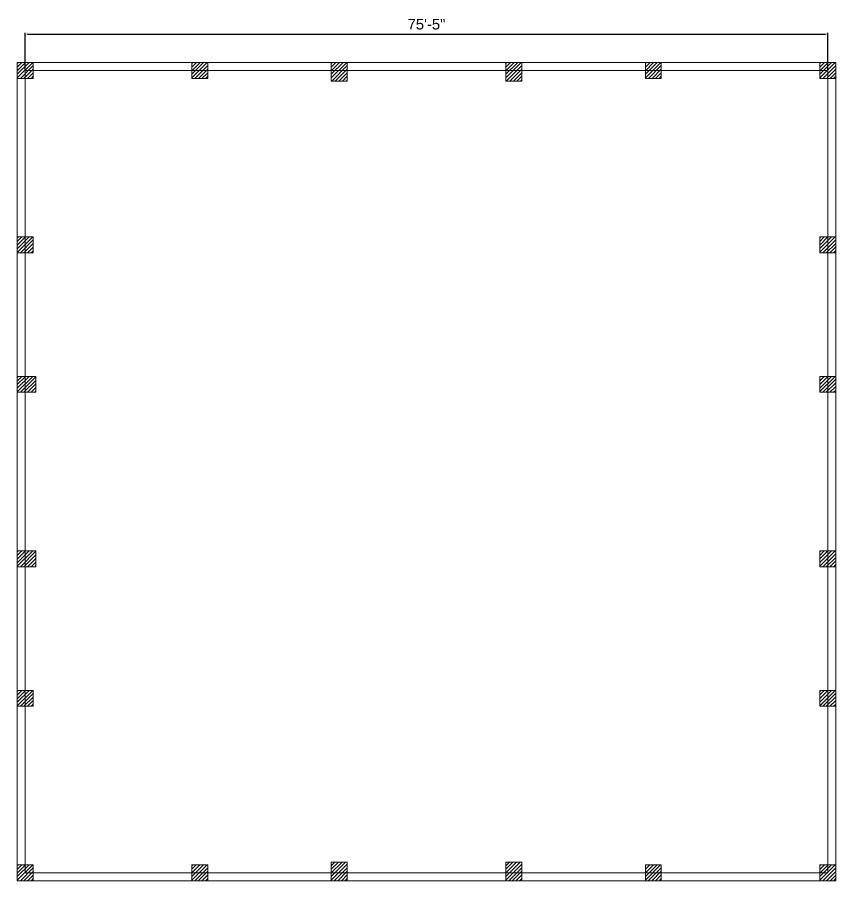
# Model space of a CAD drawing. Header units: feet. Extents: x 35006 to 48642, y 16494 to 18305.
# Drawn here: x 35006 to 35930, y 16971 to 17945 of the extents above; entities that cross this region are included whole.
import ezdxf

# ---------------------------------------------------------------- set-up
doc = ezdxf.new("R2010")
doc.units = ezdxf.units.FT
for name, color, linetype, lineweight in [('Column', 1, 'Continuous', 15), ('Dimension', 2, 'Continuous', 9), ('Hatch', 9, 'Continuous', 9), ('Wall', 3, 'Continuous', 13)]:
    doc.layers.add(name, color=color, linetype=linetype, lineweight=lineweight)
doc.styles.get("Standard").update_dxf_attribs({"font": 'arial.ttf'})
doc.dimstyles.new('ISO-25', dxfattribs={"dimtxt": 2.5, "dimasz": 2.5, "dimexe": 1.25, "dimexo": 0.625, "dimtad": 1, "dimdec": 0, "dimlunit": 3, "dimtxsty": 'Standard', "dimcen": 2.5, "dimadec": 0, "dimazin": 0, "dimtfac": 1, "dimtdec": 0, "dimtmove": 0, "dimatfit": 3, "dimfxl": 1, "dimarcsym": 0})
pattern_1 = [(45, (-7824.2754, 114.2738), (-2.02055763, 2.02055763), [])]
pattern_2 = [(45, (-7666.8834, 114.2738), (-2.02055763, 2.02055763), [])]
pattern_3 = [(45, (-7469.9634, 114.2738), (-2.02055763, 2.02055763), [])]
pattern_4 = [(45, (-7312.5234, 114.2738), (-2.02055763, 2.02055763), [])]
pattern_5 = [(45, (-8021.1234, -82.5742), (-2.02055763, 2.02055763), [])]
pattern_6 = [(45, (-8021.1234, -239.9662), (-2.02055763, 2.02055763), [])]
pattern_7 = [(45, (-8021.1234, -436.8862), (-2.02055763, 2.02055763), [])]
pattern_8 = [(45, (-8021.1234, -594.3262), (-2.02055763, 2.02055763), [])]

# ---------------------------------------------------------------- blocks, each defined once
blk = doc.blocks.new('*D122')
at = {"layer": 'Defpoints', "color": 0, "transparency": 16777216}
for p in [(35920.66, 17926.04), (35015.26, 17885.05), (35920.66, 17885.05)]:
    blk.add_point(p, dxfattribs=at)
at = {"layer": 'Dimension', "color": 0, "lineweight": -2, "transparency": 16777216}
for p, q in [((35015.26, 17885.68), (35015.26, 17927.29)), ((35017.76, 17926.04), (35918.16, 17926.04)), ((35920.66, 17885.68), (35920.66, 17927.29))]:
    blk.add_line(p, q, dxfattribs=at)
at = {"layer": 'Dimension', "color": 0, "transparency": 16777216}
for points in [[(35017.76, 17926.45), (35017.76, 17925.62), (35015.26, 17926.04)], [(35918.16, 17926.45), (35918.16, 17925.62), (35920.66, 17926.04)]]:
    blk.add_solid(points, dxfattribs=at)
at = {"layer": 'Dimension', "color": 0, "lineweight": 9, "transparency": 16777216, "insert": (35467.96, 17937.14), "char_height": 12, "attachment_point": 5}
blk.add_mtext('75\'-5"', dxfattribs=at)

msp = doc.modelspace()

# ---------------------------------------------------------------- hatches: boundary and pattern name
at = {"layer": 'Hatch', "lineweight": 9, "transparency": 33554641}
h = msp.add_hatch(dxfattribs=at)
h.set_pattern_fill('ANSI31', color=256, scale=0.9)
h.set_pattern_definition([(45, (-8021.1234, 114.2738), (-2.02055763, 2.02055763), [])])
h.paths.add_polyline_path([(35024.26, 17894.05), (35006.26, 17894.05), (35006.26, 17876.05), (35024.26, 17876.05)])
h = msp.add_hatch(dxfattribs=at)
h.set_pattern_fill('ANSI31', color=256, scale=0.9)
h.set_pattern_definition(pattern_1)
h.paths.add_polyline_path([(35221.11, 17894.05), (35203.11, 17894.05), (35203.11, 17876.05), (35221.11, 17876.05)])
h = msp.add_hatch(dxfattribs=at)
h.set_pattern_fill('ANSI31', color=256, scale=0.9)
h.set_pattern_definition(pattern_2)
h.paths.add_polyline_path([(35378.5, 17894.05), (35360.5, 17894.05), (35360.5, 17873.05), (35378.5, 17873.05)])
h = msp.add_hatch(dxfattribs=at)
h.set_pattern_fill('ANSI31', color=256, scale=0.9)
h.set_pattern_definition(pattern_3)
h.paths.add_polyline_path([(35575.42, 17894.05), (35557.42, 17894.05), (35557.42, 17873.05), (35575.42, 17873.05)])
h = msp.add_hatch(dxfattribs=at)
h.set_pattern_fill('ANSI31', color=256, scale=0.9)
h.set_pattern_definition(pattern_4)
h.paths.add_polyline_path([(35732.86, 17894.05), (35714.86, 17894.05), (35714.86, 17876.05), (35732.86, 17876.05)])
h = msp.add_hatch(dxfattribs=at)
h.set_pattern_fill('ANSI31', color=256, scale=0.9)
h.set_pattern_definition([(45, (-7115.7234, 114.2738), (-2.02055763, 2.02055763), [])])
h.paths.add_polyline_path([(35929.66, 17894.05), (35911.66, 17894.05), (35911.66, 17876.05), (35929.66, 17876.05)])
h = msp.add_hatch(dxfattribs=at)
h.set_pattern_fill('ANSI31', color=256, scale=0.9)
h.set_pattern_definition(pattern_5)
h.paths.add_polyline_path([(35024.26, 17697.2), (35006.26, 17697.2), (35006.26, 17679.2), (35024.26, 17679.2)])
h = msp.add_hatch(dxfattribs=at)
h.set_pattern_fill('ANSI31', color=256, scale=0.9)
h.set_pattern_definition(pattern_5)
h.paths.add_polyline_path([(35911.66, 17697.2), (35911.66, 17679.2), (35929.66, 17679.2), (35929.66, 17697.2)])
h = msp.add_hatch(dxfattribs=at)
h.set_pattern_fill('ANSI31', color=256, scale=0.9)
h.set_pattern_definition(pattern_6)
h.paths.add_polyline_path([(35006.26, 17539.81), (35006.26, 17521.81), (35027.26, 17521.81), (35027.26, 17539.81)])
h = msp.add_hatch(dxfattribs=at)
h.set_pattern_fill('ANSI31', color=256, scale=0.9)
h.set_pattern_definition(pattern_6)
h.paths.add_polyline_path([(35911.66, 17539.81), (35911.66, 17521.81), (35929.66, 17521.81), (35929.66, 17539.81)])
h = msp.add_hatch(dxfattribs=at)
h.set_pattern_fill('ANSI31', color=256, scale=0.9)
h.set_pattern_definition(pattern_7)
h.paths.add_polyline_path([(35006.26, 17342.89), (35006.26, 17324.89), (35027.26, 17324.89), (35027.26, 17342.89)])
h = msp.add_hatch(dxfattribs=at)
h.set_pattern_fill('ANSI31', color=256, scale=0.9)
h.set_pattern_definition(pattern_7)
h.paths.add_polyline_path([(35911.66, 17342.89), (35911.66, 17324.89), (35929.66, 17324.89), (35929.66, 17342.89)])
h = msp.add_hatch(dxfattribs=at)
h.set_pattern_fill('ANSI31', color=256, scale=0.9)
h.set_pattern_definition(pattern_8)
h.paths.add_polyline_path([(35024.26, 17185.45), (35006.26, 17185.45), (35006.26, 17167.45), (35024.26, 17167.45)])
h = msp.add_hatch(dxfattribs=at)
h.set_pattern_fill('ANSI31', color=256, scale=0.9)
h.set_pattern_definition(pattern_8)
h.paths.add_polyline_path([(35911.66, 17185.45), (35911.66, 17167.45), (35929.66, 17167.45), (35929.66, 17185.45)])
h = msp.add_hatch(dxfattribs=at)
h.set_pattern_fill('ANSI31', color=256, scale=0.9)
h.set_pattern_definition([(45, (-8021.1234, -791.1262), (-2.02055763, 2.02055763), [])])
h.paths.add_polyline_path([(35024.26, 16988.65), (35006.26, 16988.65), (35006.26, 16970.65), (35024.26, 16970.65)])
h = msp.add_hatch(dxfattribs=at)
h.set_pattern_fill('ANSI31', color=256, scale=0.9)
h.set_pattern_definition(pattern_1)
h.paths.add_polyline_path([(35221.11, 16970.65), (35221.11, 16988.65), (35203.11, 16988.65), (35203.11, 16970.65)])
h = msp.add_hatch(dxfattribs=at)
h.set_pattern_fill('ANSI31', color=256, scale=0.9)
h.set_pattern_definition(pattern_2)
h.paths.add_polyline_path([(35378.5, 16970.65), (35378.5, 16991.65), (35360.5, 16991.65), (35360.5, 16970.65)])
h = msp.add_hatch(dxfattribs=at)
h.set_pattern_fill('ANSI31', color=256, scale=0.9)
h.set_pattern_definition(pattern_3)
h.paths.add_polyline_path([(35575.42, 16970.65), (35575.42, 16991.65), (35557.42, 16991.65), (35557.42, 16970.65)])
h = msp.add_hatch(dxfattribs=at)
h.set_pattern_fill('ANSI31', color=256, scale=0.9)
h.set_pattern_definition(pattern_4)
h.paths.add_polyline_path([(35732.86, 16970.65), (35732.86, 16988.65), (35714.86, 16988.65), (35714.86, 16970.65)])
h = msp.add_hatch(dxfattribs=at)
h.set_pattern_fill('ANSI31', color=256, scale=0.9)
h.set_pattern_definition([(45, (-7115.7234, -791.1262), (-2.02055763, 2.02055763), [])])
h.paths.add_polyline_path([(35929.66, 16988.65), (35911.66, 16988.65), (35911.66, 16970.65), (35929.66, 16970.65)])

# ---------------------------------------------------------------- linework, layer by layer
at = {"layer": 'Column', "lineweight": 18}
for points in [[(35006.26, 17894.05), (35024.26, 17894.05), (35024.26, 17876.05), (35006.26, 17876.05)], [(35203.11, 17894.05), (35221.11, 17894.05), (35221.11, 17876.05), (35203.11, 17876.05)], [(35360.5, 17894.05), (35378.5, 17894.05), (35378.5, 17873.05), (35360.5, 17873.05)], [(35557.42, 17894.05), (35575.42, 17894.05), (35575.42, 17873.05), (35557.42, 17873.05)], [(35714.86, 17894.05), (35732.86, 17894.05), (35732.86, 17876.05), (35714.86, 17876.05)], [(35911.66, 17894.05), (35929.66, 17894.05), (35929.66, 17876.05), (35911.66, 17876.05)], [(35006.26, 17697.2), (35024.26, 17697.2), (35024.26, 17679.2), (35006.26, 17679.2)], [(35929.66, 17697.2), (35911.66, 17697.2), (35911.66, 17679.2), (35929.66, 17679.2)], [(35006.26, 17539.81), (35027.26, 17539.81), (35027.26, 17521.81), (35006.26, 17521.81)], [(35929.66, 17539.81), (35911.66, 17539.81), (35911.66, 17521.81), (35929.66, 17521.81)], [(35006.26, 17342.89), (35027.26, 17342.89), (35027.26, 17324.89), (35006.26, 17324.89)], [(35929.66, 17342.89), (35911.66, 17342.89), (35911.66, 17324.89), (35929.66, 17324.89)], [(35006.26, 17185.45), (35024.26, 17185.45), (35024.26, 17167.45), (35006.26, 17167.45)], [(35929.66, 17185.45), (35911.66, 17185.45), (35911.66, 17167.45), (35929.66, 17167.45)], [(35006.26, 16988.65), (35024.26, 16988.65), (35024.26, 16970.65), (35006.26, 16970.65)], [(35203.11, 16970.65), (35221.11, 16970.65), (35221.11, 16988.65), (35203.11, 16988.65)], [(35360.5, 16970.65), (35378.5, 16970.65), (35378.5, 16991.65), (35360.5, 16991.65)], [(35557.42, 16970.65), (35575.42, 16970.65), (35575.42, 16991.65), (35557.42, 16991.65)], [(35714.86, 16970.65), (35732.86, 16970.65), (35732.86, 16988.65), (35714.86, 16988.65)], [(35911.66, 16988.65), (35929.66, 16988.65), (35929.66, 16970.65), (35911.66, 16970.65)]]:
    msp.add_lwpolyline(points, close=True, dxfattribs=at)
at = {"layer": 'Wall', "lineweight": 15}
for p, q in [((35006.26, 17894.05), (35929.66, 17894.05)), ((35006.26, 16970.65), (35006.26, 17894.05)), ((35929.66, 17894.05), (35929.66, 16970.65)), ((35015.26, 17885.05), (35920.66, 17885.05)), ((35015.26, 16979.65), (35015.26, 17885.05)), ((35920.66, 17885.05), (35920.66, 16979.65)), ((35920.66, 16979.65), (35015.26, 16979.65)), ((35929.66, 16970.65), (35006.26, 16970.65))]:
    msp.add_line(p, q, dxfattribs=at)

# ---------------------------------------------------------------- dimensions: what is measured, and where the dimension line sits
at = {"layer": 'Dimension', "lineweight": 9}
dim = msp.add_linear_dim(base=(35920.66, 17926.04), p1=(35015.26, 17885.05), p2=(35920.66, 17885.05), dimstyle='ISO-25', override={"dimtxt": 12, "dimgap": 5}, dxfattribs=at)
dim.commit()
dim.dimension.update_dxf_attribs({"geometry": '*D122', "text_midpoint": (35467.96, 17937.14)})

doc.saveas('drawing.dxf')
